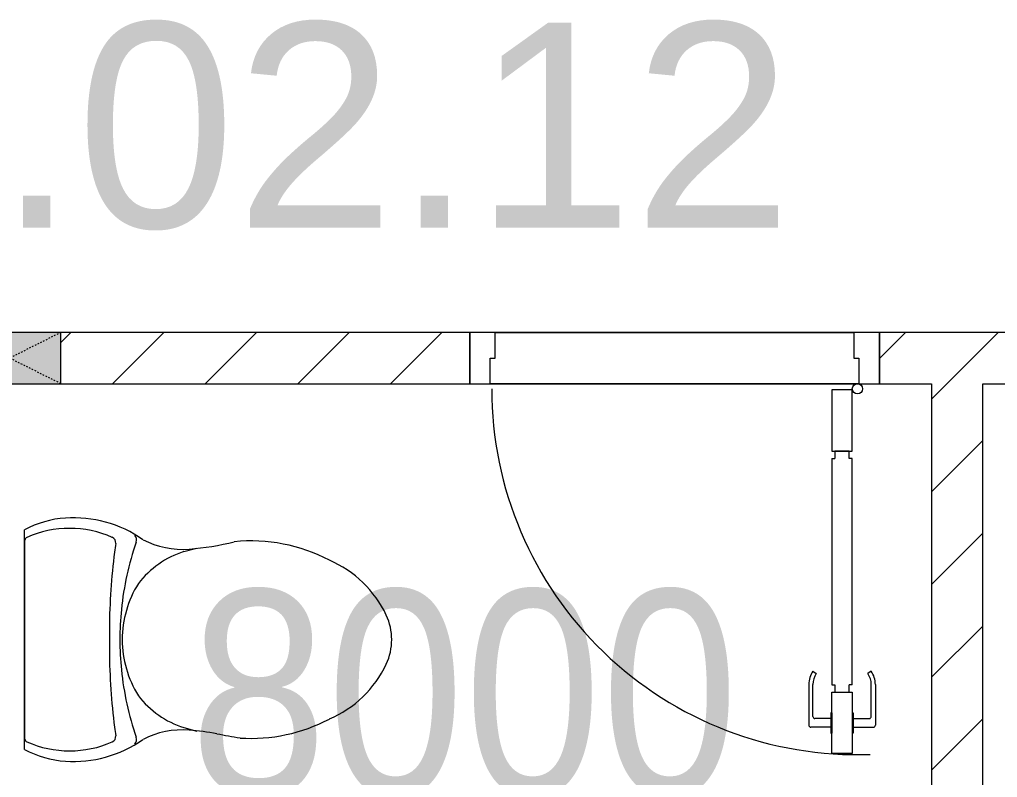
# Model space of a CAD drawing. Header units: millimetres. Extents: x 1591 to 240306, y -15958 to 82755.
# Drawn here: x 114173 to 116083, y 39368 to 40848 of the extents above; entities that cross this region are included whole.
import ezdxf

# ---------------------------------------------------------------- set-up
doc = ezdxf.new("R2010")
doc.units = ezdxf.units.MM
doc.linetypes.add('Dash', pattern=[6, 3, -3])
for name, color, linetype, lineweight in [('0-1', 7, 'Continuous', 5), ('A-ANNO-DIMS', 211, 'Continuous', 9), ('A-ANNO-DIMS-160', 211, 'Continuous', 9), ('A-AREA-IDEN', 2, 'Continuous', 9), ('A-DETL-GENF-1', 9, 'Continuous', 9), ('A-DOOR-1', 254, 'Continuous', 9), ('A-DOOR-2', 9, 'Continuous', 9), ('A-FLOR-2', 9, 'Continuous', 9), ('A-WALL-1', 253, 'Continuous', 18), ('A-WALL-2', 9, 'Continuous', 9), ('A-WALL-PATT-1', 10, 'Continuous', 9), ('P-SANR-FIXT-1', 254, 'Continuous', 9), ('S-COLS', 52, 'Continuous', 9), ('S-COLS-3', 254, 'Continuous', 9), ('S-COLS-4', 253, 'Continuous', 18), ('S-COLS-HDLN-1', 9, 'Dash', 9)]:
    doc.layers.add(name, color=color, linetype=linetype, lineweight=lineweight)
doc.styles.add('Arial_6', font='arial_0.ttf', dxfattribs={"height": 400})
doc.styles.add('UTM Avo', font='UTM Avo.ttf', dxfattribs={"width": 0.9, "height": 400})
doc.dimstyles.new('1_Dim_chi_tiet_2_5_1', dxfattribs={"dimscale": 304.8, "dimtxt": 399.720379, "dimasz": 0.629921, "dimexe": 0.524934, "dimexo": 0.0625, "dimgap": 0.052493, "dimtad": 1, "dimdec": 0, "dimrnd": 5, "dimzin": 0, "dimdsep": 46, "dimtxsty": 'UTM Avo', "dimblk1": 'OBLIQUE', "dimblk2": 'OBLIQUE', "dimsah": 1, "dimcen": 0.09, "dimdle": 0.524934, "dimazin": 0, "dimtfac": 1, "dimtdec": 4, "dimtix": 1, "dimtmove": 0, "dimatfit": 3, "dimfxl": 1.049869, "dimfxlon": 1, "dimtvp": 1, "dimtolj": 1, "dimtzin": 0, "dimarcsym": 2})
pattern_1 = [(45, (0, 0), (-90.50967, 90.50967), [])]

# ---------------------------------------------------------------- blocks, each defined once
blk = doc.blocks.new('DOOR_CW_01 CANH MO-PANEL KINH - DIG_02-800x2200-CỬA NHÔM KÍNH-V105-TKCS_MB TẦNG 3-4')
at = {"layer": 'A-DETL-GENF-1'}
for p, q in [((-347, 772), (-307, 772)), ((-347, 652), (-347, 772)), ((-307, 772), (-307, 652)), ((-349, 731.8), (-347, 731.8)), ((-349, 692.2), (-349, 731.8)), ((-347, 692.2), (-347, 731.8)), ((-307, 692.2), (-307, 731.8)), ((-305, 731.8), (-307, 731.8)), ((-305, 692.2), (-305, 731.8)), ((-392, 637), (-392, 716.5)), ((-349, 720.5), (-388, 720.5)), ((-305, 720.5), (-266, 720.5)), ((-262, 637), (-262, 716.5)), ((-384, 699.5), (-384, 637)), ((-349, 703.5), (-380, 703.5)), ((-347, 692.2), (-349, 692.2)), ((-307, 692.2), (-305, 692.2)), ((-305, 703.5), (-274, 703.5)), ((-270, 699.5), (-270, 637)), ((-307, 652), (-347, 652)), ((-313, 652), (-341, 652)), ((-341, 652), (-341, 638)), ((-313, 638), (-313, 652)), ((-347, 638), (-341, 638)), ((-347, 638), (-347, 196)), ((-307, 638), (-313, 638)), ((-307, 196), (-307, 638)), ((-383.9, 611.2), (-377.3, 615.8)), ((-270.1, 611.2), (-276.7, 615.8)), ((-347, 196), (-341, 196)), ((-341, 196), (-341, 182)), ((-307, 196), (-313, 196)), ((-313, 182), (-313, 196)), ((-307, 182), (-347, 182)), ((-347, 182), (-347, 62)), ((-341, 182), (-313, 182)), ((-307, 62), (-307, 182)), ((-347, 62), (-307, 62))]:
    blk.add_line(p, q, dxfattribs=at)
blk.add_circle((-357, 60), 10, dxfattribs=at)
for centre, radius, start, end in [((-357, 60), 714, 360, 92), ((-388, 716.5), 4, 90, 180), ((-266, 716.5), 4, 0, 90), ((-380, 699.5), 4, 90, 180), ((-274, 699.5), 4, 0, 90), ((-347, 637), 45, 180, 215), ((-347, 637), 37, 180, 215), ((-307, 637), 37, 325, 0), ((-307, 637), 45, 325, 0)]:
    blk.add_arc(centre, radius, start, end, dxfattribs=at)
at = {"layer": 'A-DOOR-2'}
for p, q in [((-360, 50), (-400, 50)), ((-400, 50), (-400, -50)), ((-360, 0), (-360, 50)), ((-357, 50), (-332, 50)), ((400, 50), (360, 50)), ((360, 50), (360, 0)), ((400, -50), (400, 50)), ((-350, 0), (-360, 0)), ((-350, -50), (-350, 0)), ((360, 0), (350, 0)), ((350, 0), (350, -50)), ((-400, -50), (-350, -50)), ((350, -50), (400, -50))]:
    blk.add_line(p, q, dxfattribs=at)
blk = doc.blocks.new('TOILET - TOILET-400871-TKCS_MB TẦNG 3-4')
at = {"layer": 'P-SANR-FIXT-1'}
for p, q in [((-171.7, 330.3), (-178.6, 355.5)), ((171.7, 330.3), (178.6, 355.5)), ((194, 19.9), (-194, 19.9)), ((214.2, 19), (-214.2, 19))]:
    blk.add_line(p, q, dxfattribs=at)
for centre, radius, start, end in [((0, 624.4), 111.7, 64.7718, 115.2282), ((45.1, 528.6), 217.6, 115.2282, 156.7784), ((-45.1, 528.6), 217.6, 23.2216, 64.7718), ((137.1, 461.2), 329.8, 152.3122, 185.6513), ((-137.1, 461.2), 329.8, 356.3165, 27.6878), ((-1948.3, 805.1), 2171.2, 349.1051, 350.319), ((-719.2, 297.5), 544.3, 4.5441, 13.9464), ((719.2, 297.5), 544.3, 169.7121, 175.4559), ((-343.5, 327.4), 167.3, 332.62, 4.5441), ((-0.4, 384), 179.5, 197.4036, 232.5964), ((0.4, 384), 179.5, 307.4036, 342.5964), ((343.5, 327.4), 167.3, 175.4559, 207.38), ((-4, 115.7), 233.6, 144.7853, 164.7039), ((4, 115.7), 233.6, 15.2961, 35.2147), ((-195, 224.1), 13.8, 71.0073, 129.3276), ((0.6, 792.1), 586.9, 251.0073, 264.1678), ((0, 416), 206.1, 237.9268, 270), ((0, 416), 206.1, 270, 302.0732), ((-0.6, 792.1), 586.9, 275.8322, 288.9927), ((195, 224.1), 13.8, 50.6724, 108.9927), ((-189.1, 185.5), 11.7, 82.4212, 154.5895), ((178.9, 2951.3), 2778.4, 262.4212, 262.7649), ((-14.3, 1400.4), 1215.6, 262.593, 269.6026), ((0, 786.7), 581.5, 264.1678, 275.8322), ((14.3, 1400.4), 1215.6, 270.3974, 277.407), ((-178.9, 2951.3), 2778.4, 277.2351, 277.5788), ((189.1, 185.5), 11.7, 25.4105, 97.5788), ((1.9, 114.1), 239.7, 164.7039, 183.5487), ((-9.8, 107.2), 207.3, 156.2862, 203.7138), ((0, 3462.8), 3278, 269.6026, 270.3974), ((9.8, 107.2), 207.3, 336.2862, 23.7138), ((-1.9, 114.1), 239.7, 356.4513, 15.2961), ((-46.1, 111.1), 191.6, 183.5487, 208.7191), ((46.1, 111.1), 191.6, 331.2809, 356.4513), ((-193.7, 26.4), 6.48, 203.7138, 267.6832), ((193.7, 26.4), 6.48, 272.3168, 336.2862)]:
    blk.add_arc(centre, radius, start, end, dxfattribs=at)
blk = doc.blocks.new('G1_SOF - BO TRU - 100x200-745959-TKCS_MB TẦNG 3-4')
at = {"layer": 'S-COLS'}
blk.add_hatch(color=256, dxfattribs=at).paths.add_polyline_path([(-50, 100), (-50, -100), (50, -100), (50, 100)])
at = {"layer": 'S-COLS-4'}
for p, q in [((50, 100), (-50, 100)), ((-50, 100), (-50, -100)), ((50, -100), (50, 100)), ((-50, -100), (50, -100))]:
    blk.add_line(p, q, dxfattribs=at)
at = {"layer": 'S-COLS-HDLN-1'}
for p, q in [((50, 100), (-50, -100)), ((-50, 100), (50, -100))]:
    blk.add_line(p, q, dxfattribs=at)
blk = doc.blocks.new('NCV_TKTC_TANG 3 - 4_rvt-2-TKCS_MB TẦNG 3-4')
at = {"layer": 'A-WALL-PATT-1'}
h = blk.add_hatch(dxfattribs=at)
h.set_pattern_fill('FP_1', color=256, style=0, pattern_type=2)
h.set_pattern_definition(pattern_1)
h.paths.add_polyline_path([(108052.6, 40136.9), (108052.6, 40236.9), (107850.5, 40236.9), (107850.5, 40136.9)])
h.paths.add_polyline_path([(106950.5, 40136.9), (106950.5, 40236.9), (106552.6, 40236.9), (106552.6, 40136.9)])
h.paths.add_polyline_path([(106352.6, 40136.9), (106352.6, 40236.9), (106050.5, 40236.9), (106050.5, 40136.9), (106087.4, 40136.9)])
h.paths.add_polyline_path([(105150.5, 40136.9), (105150.5, 40236.9), (104850.9, 40236.9), (104850.9, 40136.9), (105052.6, 40136.9)])
h.paths.add_polyline_path([(104050.9, 40136.9), (104050.9, 40236.9), (103252.6, 40236.9), (103252.6, 40136.9), (103669.4, 40136.9)])
h = blk.add_hatch(dxfattribs=at)
h.set_pattern_fill('FP_1', color=256, style=0, pattern_type=2)
h.set_pattern_definition(pattern_1)
h.paths.add_polyline_path([(105052.6, 38186.9), (105052.6, 40136.9), (104952.6, 40136.9), (104952.6, 38186.9)])
at = {"layer": 'A-FLOR-2'}
for p, q in [((104100.9, 40236.9), (104800.9, 40236.9)), ((104800.9, 40236.9), (104100.9, 40236.9)), ((104090.9, 40136.9), (104810.9, 40136.9))]:
    blk.add_line(p, q, dxfattribs=at)
at = {"layer": 'A-WALL-1'}
for p, q in [((104050.9, 40236.9), (103252.6, 40236.9)), ((104050.9, 40136.9), (104050.9, 40236.9)), ((105150.5, 40236.9), (104850.9, 40236.9)), ((104850.9, 40236.9), (104850.9, 40136.9)), ((103252.6, 40136.9), (104050.9, 40136.9)), ((104850.9, 40136.9), (104952.6, 40136.9)), ((104952.6, 40136.9), (104952.6, 38186.9)), ((105052.6, 40136.9), (105150.5, 40136.9)), ((105052.6, 38186.9), (105052.6, 40136.9))]:
    blk.add_line(p, q, dxfattribs=at)
at = {"layer": 'A-WALL-2'}
for p, q in [((104100.9, 40236.9), (104800.9, 40236.9)), ((104810.9, 40136.9), (104090.9, 40136.9))]:
    blk.add_line(p, q, dxfattribs=at)
at = {"layer": 'A-DOOR-1', "rotation": 180}
blk.add_blockref('DOOR_CW_01 CANH MO-PANEL KINH - DIG_02-800x2200-CỬA NHÔM KÍNH-V105-TKCS_MB TẦNG 3-4', (104450.9, 40186.9), dxfattribs=at)
at = {"layer": 'P-SANR-FIXT-1', "rotation": 270.0000000000002}
blk.add_blockref('TOILET - TOILET-400871-TKCS_MB TẦNG 3-4', (103162.6, 39637.4), dxfattribs=at)
at = {"layer": 'S-COLS-3', "rotation": 269.9999999999993}
blk.add_blockref('G1_SOF - BO TRU - 100x200-745959-TKCS_MB TẦNG 3-4', (103152.6, 40186.9), dxfattribs=at)
blk = doc.blocks.new('DIMBLOCK341-TKCS_MB TẦNG 3-4')
at = {"layer": 'A-ANNO-DIMS-160'}
for p, q in [((111053.9, 39534.8), (111053.9, 39054.8)), ((111053.9, 39214.8), (111053.9, 39534.8)), ((119053.9, 39534.8), (119053.9, 39054.8)), ((119053.9, 39214.8), (119053.9, 39534.8)), ((110893.9, 39214.8), (119213.9, 39214.8))]:
    blk.add_line(p, q, dxfattribs=at)
at = {"layer": 'A-ANNO-DIMS-160', "lineweight": 25}
for p, q in [((111053.9, 39214.8), (111149.9, 39310.8)), ((119053.9, 39214.8), (119149.9, 39310.8)), ((111053.9, 39214.8), (110957.9, 39118.8)), ((119053.9, 39214.8), (118957.9, 39118.8))]:
    blk.add_line(p, q, dxfattribs=at)
at = {"layer": 'A-ANNO-DIMS-160', "color": 0, "insert": (114506.1, 39734.4), "char_height": 400, "width": 1314.636, "attachment_point": 1, "line_spacing_factor": 1.110334, "style": 'UTM Avo'}
blk.add_mtext('8000', dxfattribs=at)
blk = doc.blocks.new('_Oblique')
at = {"color": 0, "linetype": 'ByBlock', "lineweight": -2}
blk.add_line((-0.5, -0.5), (0.5, 0.5), dxfattribs=at)

msp = doc.modelspace()

# ---------------------------------------------------------------- block references
at = {"layer": '0-1'}
msp.add_blockref('NCV_TKTC_TANG 3 - 4_rvt-2-TKCS_MB TẦNG 3-4', (11001.4, 0), dxfattribs=at)

# ---------------------------------------------------------------- texts
at = {"layer": 'A-AREA-IDEN', "insert": (114564, 40435.9), "char_height": 400, "width": 2233.6, "attachment_point": 8, "line_spacing_factor": 0.936439, "style": 'Arial_6'}
msp.add_mtext('\\pt8,16,24,32,40,48,56,64,72,80,88,96,104,112,120,128,136,144,152,160,168,176,184,192,200,208,216,224,232,240,248,256;A2.02.12', dxfattribs=at)

# ---------------------------------------------------------------- dimensions: what is measured, and where the dimension line sits
at = {"layer": 'A-ANNO-DIMS'}
dim = msp.add_linear_dim(base=(119053.9, 39214.8), p1=(111053.9, 39534.8), p2=(119053.9, 39534.8), dimstyle='1_Dim_chi_tiet_2_5_1', override={"dimpost": '<>', "dimfxl": 8000}, dxfattribs=at)
dim.commit()
dim.dimension.update_dxf_attribs({"geometry": 'DIMBLOCK341-TKCS_MB TẦNG 3-4', "text_midpoint": (115053.9, 39437.8)})

doc.saveas('drawing.dxf')
